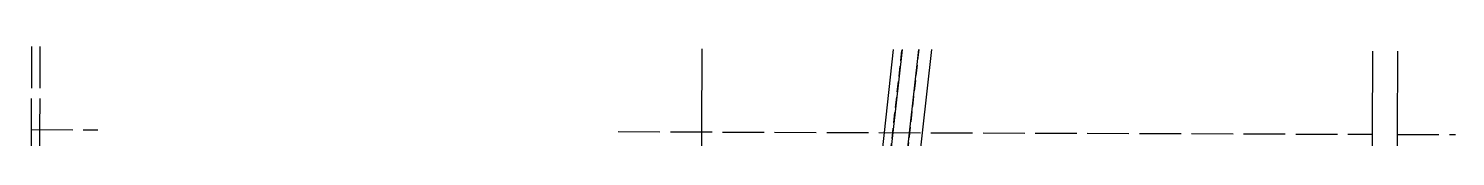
# Model space of a CAD drawing. Extents: x 479172 to 490274, y 6044075 to 6051612.
# Drawn here: x 482061 to 483772, y 6050689 to 6050799 of the extents above; entities that cross this region are included whole.
import ezdxf

# ---------------------------------------------------------------- set-up
doc = ezdxf.new("R2010")
doc.units = 0
doc.header["$LTSCALE"] = 5
for name, pattern in [('foc-ACCESSROAD', [3.75, 2.5, -1.25]), ('foc-QUARTERLINE', [33, 25, -3, 2, -3]), ('foc-UNSURVEYED', [12.5, 10, -2.5])]:
    doc.linetypes.add(name, pattern=pattern)
for name, color, linetype in [('C-AR', 13, 'foc-ACCESSROAD'), ('F-RW', 190, 'Continuous'), ('L-QSEC', 8, 'foc-QUARTERLINE'), ('L-SEC', 7, 'Continuous'), ('L-USEC', 7, 'foc-UNSURVEYED')]:
    doc.layers.add(name, color=color, linetype=linetype)

msp = doc.modelspace()

# ---------------------------------------------------------------- linework, layer by layer
at = {"layer": 'C-AR', "flags": 128}
msp.add_lwpolyline([(483128.399, 6050795.623), (483117.292, 6050695.645), (483104.263, 6050578.322), (483094.26, 6050488.306), (483088.407, 6050435.639), (483086.2, 6050415.777), (483080.529, 6050364.743), (483058.242, 6050164.153), (483056.551, 6050148.938), (483134.298, 6049894.677), (483138.443, 6049891.312), (483219.477, 6049825.678), (483288.001, 6049809.293), (483667.007, 6049288.777), (483666.887, 6049254.959), (483276.174, 6049791.554), (483218.739, 6049805.33), (483198.426, 6049810.145), (483119.736, 6049873.895), (483117.282, 6049881.919), (483114.382, 6049891.397), (483036.214, 6050147.039), (483037.904, 6050162.255), (483066.318, 6050417.985), (483068.525, 6050437.845), (483097.173, 6050695.717), (483108.281, 6050795.694)], dxfattribs=at)
at = {"layer": 'F-RW'}
for points in [[(483143.488, 6050795.57), (483132.38, 6050695.591), (483119.167, 6050576.663), (483116.666, 6050554.155), (483103.316, 6050433.984), (483101.109, 6050414.121), (483095.439, 6050363.085), (483071.803, 6050150.361), (483056.551, 6050148.938), (483036.214, 6050147.04), (483026.053, 6050146.092), (483020.563, 6050147.337), (483000.395, 6050151.911), (482866.034, 6050182.384), (482766.117, 6050205.042)], [(482766.175, 6050220.414), (482866.091, 6050197.754), (483007.715, 6050165.634), (483027.072, 6050161.244), (483027.743, 6050161.307), (483037.904, 6050162.255), (483058.241, 6050164.153), (483080.529, 6050364.743), (483086.2, 6050415.777), (483088.407, 6050435.639), (483094.259, 6050488.306), (483104.263, 6050578.322), (483117.292, 6050695.645), (483128.399, 6050795.623)], [(483026.053, 6050146.092), (483087.122, 6050695.752), (483098.229, 6050795.729)], [(483108.28, 6050795.694), (483097.173, 6050695.717), (483036.214, 6050147.039)]]:
    msp.add_lwpolyline(points, dxfattribs=at)
at = {"layer": 'L-QSEC'}
for p, q in [((482868.333, 6050796.534), (482867.959, 6050696.534)), ((482867.959, 6050696.534), (482865.059, 6049922.281))]:
    msp.add_line(p, q, dxfattribs=at)
at = {"layer": 'L-SEC'}
for p, q in [((483672.348, 6050793.717), (483671.993, 6050693.716)), ((483702.527, 6050793.612), (483702.173, 6050693.609)), ((483671.993, 6050693.716), (483669.139, 6049889.466)), ((483702.173, 6050693.609), (483699.319, 6049889.359))]:
    msp.add_line(p, q, dxfattribs=at)
at = {"layer": 'L-USEC'}
for p, q in [((482064.328, 6050799.352), (482063.934, 6050699.344)), ((482074.386, 6050799.317), (482073.993, 6050699.304)), ((482063.934, 6050699.344), (482060.766, 6049895.101)), ((482073.993, 6050699.304), (482070.824, 6049895.061))]:
    msp.add_line(p, q, dxfattribs=at)
at = {"layer": 'L-USEC', "flags": 128}
for points in [[(482063.934, 6050699.352), (482143.816, 6050699.072)], [(482767.959, 6050696.885), (482867.959, 6050696.534), (483671.993, 6050693.716)], [(483702.173, 6050693.609), (483771.991, 6050693.374)]]:
    msp.add_lwpolyline(points, dxfattribs=at)

doc.saveas('drawing.dxf')
